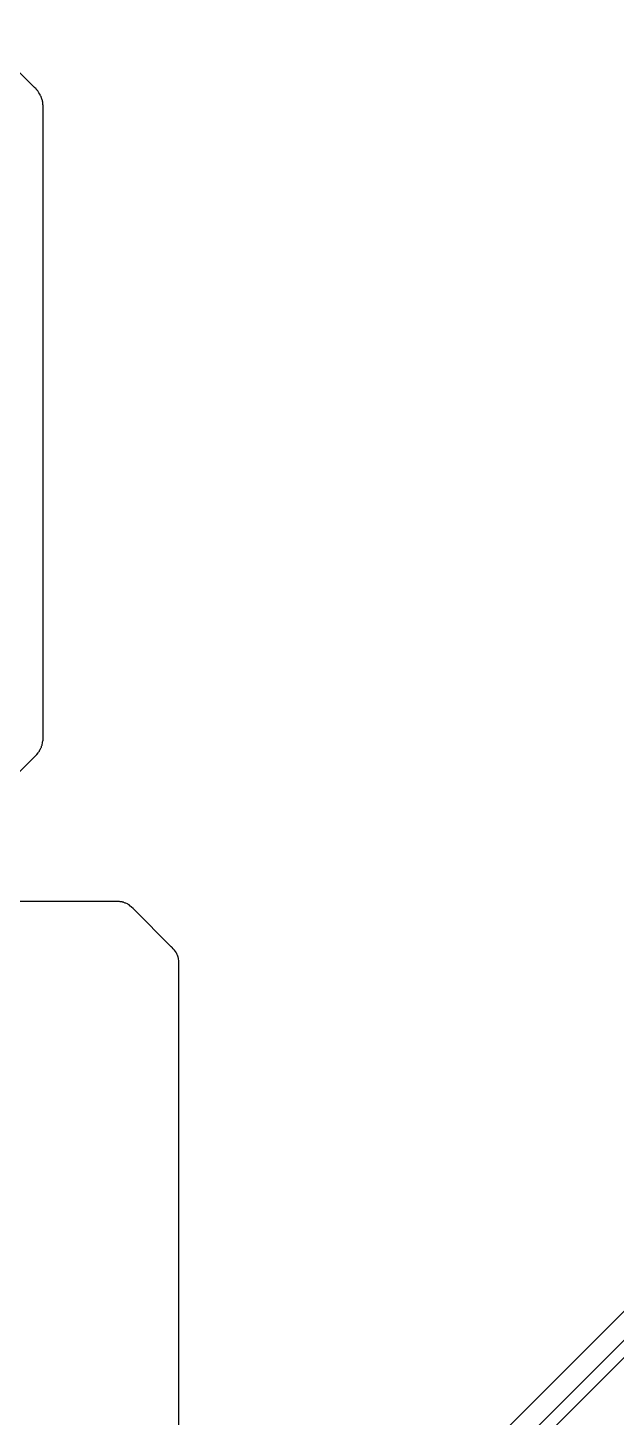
# Model space of a CAD drawing. Extents: x -3.92 to 3.92, y 0.02 to 7.83.
# Drawn here: x -2.803 to -2.236, y 0.94 to 2.28 of the extents above; entities that cross this region are included whole.
import ezdxf

# ---------------------------------------------------------------- set-up
doc = ezdxf.new("R2010")
doc.units = 0
doc.header["$MEASUREMENT"] = 0
doc.layers.add('BLACK', color=7, linetype='CONTINUOUS')

msp = doc.modelspace()

# ---------------------------------------------------------------- linework, layer by layer
at = {"layer": 'BLACK', "linetype": 'CONTINUOUS'}
for p, q in [((-2.79689, 2.22228), (-2.85424, 2.27963)), ((-2.79654, 2.22196), (-2.79689, 2.22228)), ((-2.79516, 2.22082), (-2.79654, 2.22196)), ((-2.79498, 2.22057), (-2.79516, 2.22082)), ((-2.79467, 2.22015), (-2.79498, 2.22057)), ((-2.79417, 2.21956), (-2.79467, 2.22015)), ((-2.79358, 2.21897), (-2.79417, 2.21956)), ((-2.79342, 2.2187), (-2.79358, 2.21897)), ((-2.79267, 2.21743), (-2.79342, 2.2187)), ((-2.79342, 2.2187), (-2.79342, 2.2187)), ((-2.79241, 2.21704), (-2.79267, 2.21743)), ((-2.79136, 2.21559), (-2.79241, 2.21704)), ((-2.79124, 2.2153), (-2.79136, 2.21559)), ((-2.79105, 2.21481), (-2.79124, 2.2153)), ((-2.79124, 2.2153), (-2.79124, 2.2153)), ((-2.79071, 2.21412), (-2.79105, 2.21481)), ((-2.79029, 2.2134), (-2.79071, 2.21412)), ((-2.78979, 2.21168), (-2.79029, 2.2134)), ((-2.78963, 2.21124), (-2.78979, 2.21168)), ((-2.78916, 2.21004), (-2.78963, 2.21124)), ((-2.78897, 2.20957), (-2.78916, 2.21004)), ((-2.78887, 2.20876), (-2.78897, 2.20957)), ((-2.78887, 2.20875), (-2.78887, 2.20876)), ((-2.78871, 2.20798), (-2.78887, 2.20875)), ((-2.78857, 2.20749), (-2.78871, 2.20798)), ((-2.78848, 2.20719), (-2.78857, 2.20749)), ((-2.78857, 2.20749), (-2.78857, 2.20749)), ((-2.78843, 2.20544), (-2.78848, 2.20719)), ((-2.78842, 2.2054), (-2.78843, 2.20544)), ((-2.78839, 2.20493), (-2.78842, 2.2054)), ((-2.78837, 2.20476), (-2.78839, 2.20493)), ((-2.78837, 2.20363), (-2.78837, 2.20476)), ((-2.78836, 2.20347), (-2.78837, 2.20363)), ((-2.78837, 2.19996), (-2.78834, 2.20042)), ((-2.78837, 1.59691), (-2.78837, 2.19996)), ((-2.78828, 2.20072), (-2.78836, 2.20347)), ((-2.78834, 2.20042), (-2.78828, 2.20072)), ((-1.44439, 1.82569), (-2.61309, 0.656984)), ((-2.60638, 0.635827), (-1.42323, 1.81898)), ((-1.41315, 1.81236), (-2.59976, 0.625745)), ((-2.78834, 1.59645), (-2.78837, 1.59691)), ((-2.78818, 1.59466), (-2.78834, 1.59645)), ((-2.78822, 1.59435), (-2.78818, 1.59466)), ((-2.79309, 1.5803), (-2.79269, 1.58103)), ((-2.79269, 1.58103), (-2.79227, 1.58168)), ((-2.79227, 1.58168), (-2.79195, 1.58209)), ((-2.79195, 1.58209), (-2.79176, 1.58233)), ((-2.79195, 1.58209), (-2.79195, 1.58209)), ((-2.79176, 1.58233), (-2.79105, 1.58398)), ((-2.79105, 1.58398), (-2.79084, 1.5844)), ((-2.79084, 1.5844), (-2.79013, 1.5857)), ((-2.79013, 1.5857), (-2.78998, 1.58597)), ((-2.79013, 1.5857), (-2.79013, 1.5857)), ((-2.78998, 1.58597), (-2.78977, 1.58677)), ((-2.78977, 1.58677), (-2.78952, 1.58751)), ((-2.78952, 1.58751), (-2.78931, 1.58798)), ((-2.78931, 1.58798), (-2.78919, 1.58827)), ((-2.78931, 1.58798), (-2.78931, 1.58798)), ((-2.78919, 1.58827), (-2.78891, 1.59004)), ((-2.78891, 1.59004), (-2.78881, 1.5905)), ((-2.78881, 1.5905), (-2.78844, 1.59193)), ((-2.78844, 1.59193), (-2.78837, 1.59224)), ((-2.78844, 1.59193), (-2.78844, 1.59193)), ((-2.78837, 1.59307), (-2.78831, 1.59384)), ((-2.78837, 1.59224), (-2.78837, 1.59307)), ((-2.78831, 1.59384), (-2.78822, 1.59435)), ((-2.89426, 1.47897), (-2.79812, 1.57511)), ((-2.79812, 1.57511), (-2.79778, 1.57542)), ((-2.79778, 1.57542), (-2.79752, 1.57558)), ((-2.79752, 1.57558), (-2.79564, 1.57759)), ((-2.79564, 1.57759), (-2.79553, 1.5777)), ((-2.79553, 1.5777), (-2.79473, 1.5785)), ((-2.79473, 1.5785), (-2.79463, 1.57863)), ((-2.79463, 1.57863), (-2.79462, 1.57864)), ((-2.79463, 1.57863), (-2.79463, 1.57863)), ((-2.79462, 1.57864), (-2.79432, 1.57899)), ((-2.79432, 1.57899), (-2.79309, 1.5803)), ((-2.71915, 1.43703), (-2.98936, 1.43703)), ((-2.71859, 1.43709), (-2.71915, 1.43703)), ((-2.71823, 1.43711), (-2.71859, 1.43709)), ((-2.71859, 1.43709), (-2.71859, 1.43709)), ((-2.71789, 1.43718), (-2.71823, 1.43711)), ((-2.71657, 1.43709), (-2.71789, 1.43718)), ((-2.71597, 1.43704), (-2.71657, 1.43709)), ((-2.7156, 1.43703), (-2.71597, 1.43704)), ((-2.715, 1.43703), (-2.7156, 1.43703)), ((-2.71448, 1.43695), (-2.715, 1.43703)), ((-2.71409, 1.4369), (-2.71448, 1.43695)), ((-2.71226, 1.43677), (-2.71409, 1.4369)), ((-2.71193, 1.43664), (-2.71226, 1.43677)), ((-2.71178, 1.43661), (-2.71193, 1.43664)), ((-2.71121, 1.43646), (-2.71178, 1.43661)), ((-2.71106, 1.43641), (-2.71121, 1.43646)), ((-2.71072, 1.43636), (-2.71106, 1.43641)), ((-2.7104, 1.43621), (-2.71072, 1.43636)), ((-2.70906, 1.43558), (-2.7104, 1.43621)), ((-2.7104, 1.43621), (-2.7104, 1.43621)), ((-2.70869, 1.43543), (-2.70906, 1.43558)), ((-2.70698, 1.43478), (-2.70869, 1.43543)), ((-2.70669, 1.43457), (-2.70698, 1.43478)), ((-2.70656, 1.4345), (-2.70669, 1.43457)), ((-2.70605, 1.43419), (-2.70656, 1.4345)), ((-2.70593, 1.43411), (-2.70605, 1.43419)), ((-2.70561, 1.43396), (-2.70593, 1.43411)), ((-2.70534, 1.43373), (-2.70561, 1.43396)), ((-2.70423, 1.43275), (-2.70534, 1.43373)), ((-2.70392, 1.4325), (-2.70423, 1.43275)), ((-2.70374, 1.43236), (-2.70392, 1.4325)), ((-2.7036, 1.43226), (-2.70374, 1.43236)), ((-2.70316, 1.43182), (-2.7036, 1.43226)), ((-2.70294, 1.4316), (-2.70316, 1.43182)), ((-2.70138, 1.43023), (-2.70294, 1.4316)), ((-2.70119, 1.42993), (-2.70138, 1.43023)), ((-2.70096, 1.42966), (-2.70119, 1.42993)), ((-2.70094, 1.42967), (-2.70096, 1.42966)), ((-2.70065, 1.4293), (-2.70094, 1.42967)), ((-2.66508, 1.39373), (-2.70065, 1.4293)), ((-2.66464, 1.39338), (-2.66508, 1.39373)), ((-2.66438, 1.39315), (-2.66464, 1.39338)), ((-2.66464, 1.39338), (-2.66464, 1.39338)), ((-2.66408, 1.39295), (-2.66438, 1.39315)), ((-2.66385, 1.39269), (-2.66408, 1.39295)), ((-2.66282, 1.39149), (-2.66385, 1.39269)), ((-2.66257, 1.39122), (-2.66282, 1.39149)), ((-2.66215, 1.3908), (-2.66257, 1.39122)), ((-2.66203, 1.39065), (-2.66215, 1.3908)), ((-2.66184, 1.39038), (-2.66203, 1.39065)), ((-2.66159, 1.39007), (-2.66184, 1.39038)), ((-2.66062, 1.38895), (-2.66159, 1.39007)), ((-2.66039, 1.38868), (-2.66062, 1.38895)), ((-2.66062, 1.38895), (-2.66062, 1.38895)), ((-2.66025, 1.38836), (-2.66039, 1.38868)), ((-2.66017, 1.38823), (-2.66025, 1.38836)), ((-2.65987, 1.38772), (-2.66017, 1.38823)), ((-2.6598, 1.38758), (-2.65987, 1.38772)), ((-2.65959, 1.3873), (-2.6598, 1.38758)), ((-2.65947, 1.38697), (-2.65959, 1.3873)), ((-2.65897, 1.38558), (-2.65947, 1.38697)), ((-2.65947, 1.38697), (-2.65947, 1.38697)), ((-2.65882, 1.38521), (-2.65897, 1.38558)), ((-2.65806, 1.38354), (-2.65882, 1.38521)), ((-2.65801, 1.38319), (-2.65806, 1.38354)), ((-2.65797, 1.38305), (-2.65801, 1.38319)), ((-2.65782, 1.38247), (-2.65797, 1.38305)), ((-2.65779, 1.38232), (-2.65782, 1.38247)), ((-2.65767, 1.38199), (-2.65779, 1.38232)), ((-2.65765, 1.38164), (-2.65767, 1.38199)), ((-2.65756, 1.38016), (-2.65765, 1.38164)), ((-2.65752, 1.37977), (-2.65756, 1.38016)), ((-2.65746, 1.37937), (-2.65752, 1.37977)), ((-2.65746, 1.37874), (-2.65746, 1.37937)), ((-2.65745, 1.37844), (-2.65746, 1.37874)), ((-2.65746, 1.37519), (-2.65741, 1.37566)), ((-2.65746, 0.829383), (-2.65746, 1.37519)), ((-2.65732, 1.37636), (-2.65745, 1.37844)), ((-2.65743, 1.37566), (-2.6574, 1.37601)), ((-2.65741, 1.37566), (-2.65743, 1.37566)), ((-2.6574, 1.37601), (-2.65732, 1.37636))]:
    msp.add_line(p, q, dxfattribs=at)

doc.saveas('drawing.dxf')
